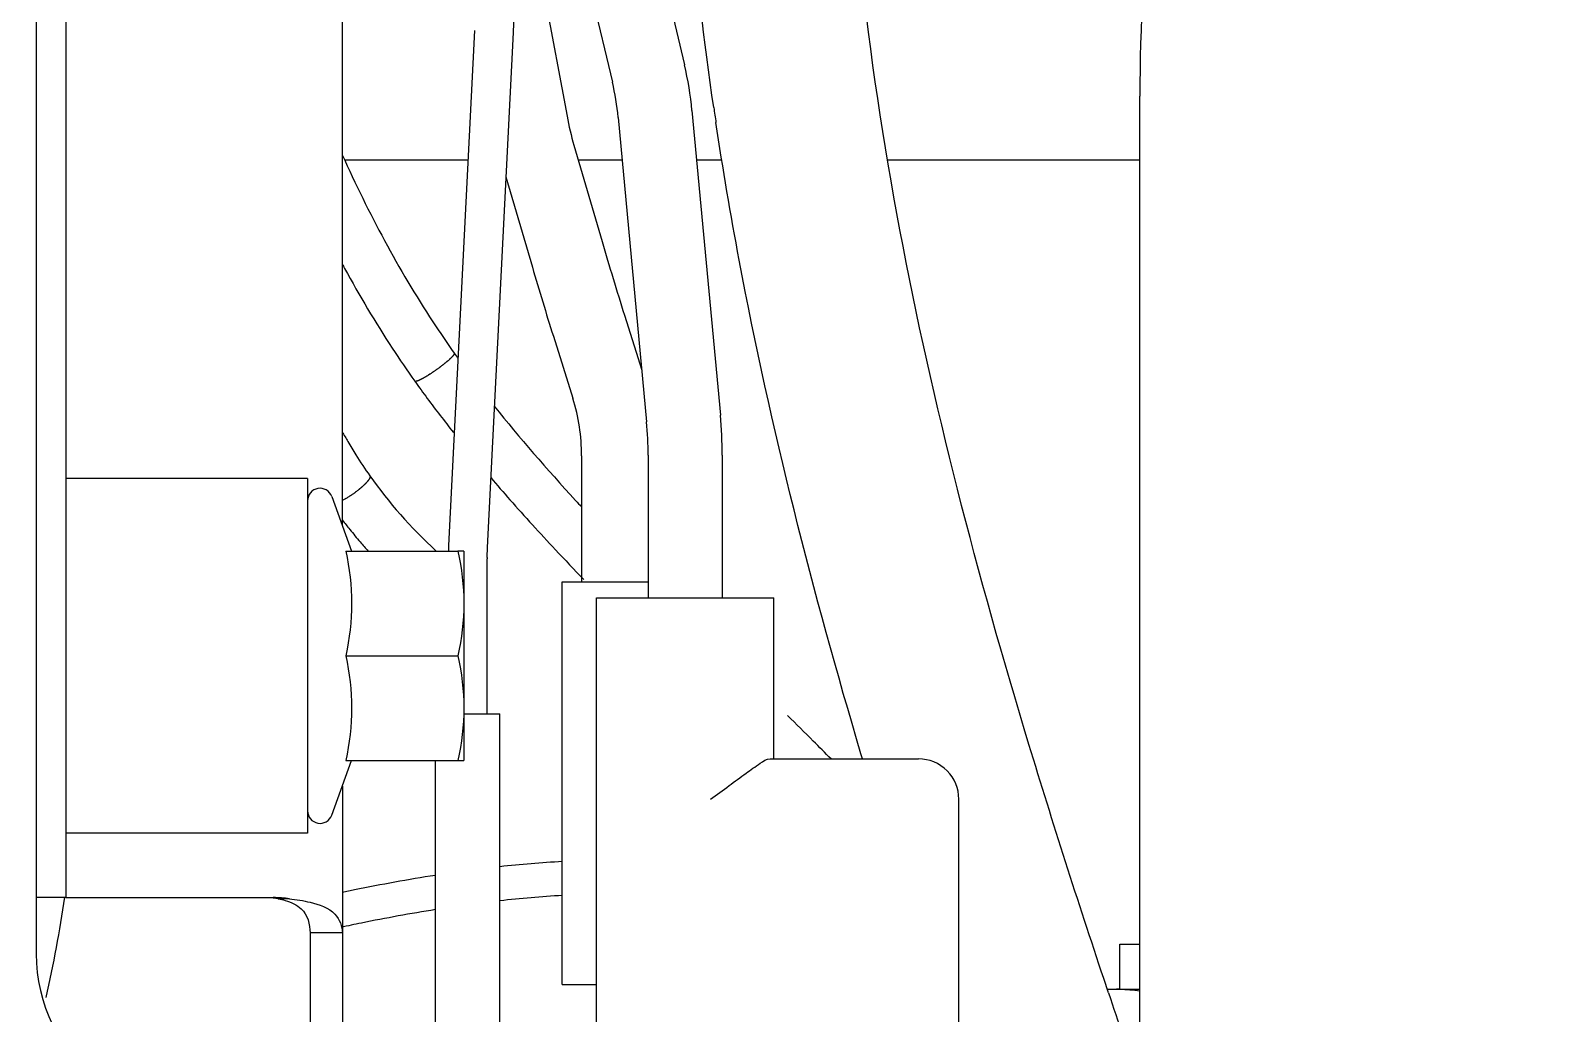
# Model space of a CAD drawing. Header units: metres. Extents: x 27859 to 32645, y 1492 to 8791.
# Drawn here: x 30282 to 30376.5, y 4948.8 to 5009.8 of the extents above; entities that cross this region are included whole.
import ezdxf

# ---------------------------------------------------------------- set-up
doc = ezdxf.new("R2010")
doc.units = ezdxf.units.M
doc.linetypes.add('CENTER', pattern=[2, 1.25, -0.25, 0.25, -0.25])
doc.layers.add('E-EQPT', color=190, linetype='Continuous')
doc.layers.add('E-HAT', color=253, linetype='CENTER', lineweight=15)

# ---------------------------------------------------------------- blocks, each defined once
blk = doc.blocks.new('EDG')
at = {"color": 0, "linetype": 'Continuous'}
for p, q in [((519.491, 2597.58, 1), (519.491, 2501.58, 1)), ((568.987, 2544.409, 1), (568.987, 2574.405, 1)), ((570.987, 2553.528, 1), (570.987, 2572.861, 1)), ((530.724, 2560.725, 1), (530.724, 2545.225, 1)), ((553.21, 2560.725, 1), (553.21, 2532.725, 1)), ((559.213, 2559.925, 1), (559.213, 2539.925, 1)), ((563.213, 2559.925, 1), (563.213, 2542.823, 1)), ((521.508, 2557.025, 1), (519.491, 2557.025, 1)), ((520.74, 2557.025, 1), (520.74, 2554.225, 1)), ((521.433, 2557.254, 1), (521.731, 2556.361, 1)), ((555.333, 2556.725, 1), (553.21, 2556.725, 1)), ((555.334, 2556.725, 1), (555.334, 2531.725, 1)), ((520.738, 2554.225, 1), (519.491, 2554.225, 1)), ((587.993, 2348.325, 1), (587.993, 2554.825, 1)), ((568.987, 2553.528, 1), (570.987, 2553.528, 1)), ((572.276, 2551.405, 1), (572.96, 2551.406, 1)), ((584.17, 2551.333, 1), (573.27, 2551.335, 1)), ((586.144, 2551.332, 1), (584.17, 2551.333, 1)), ((586.144, 2551.323, 1), (587.993, 2551.323, 1)), ((586.144, 2353.323, 1), (586.144, 2551.323, 1)), ((571.144, 2547.324, 1), (586.144, 2547.324, 1)), ((571.144, 2525.324, 1), (571.144, 2547.324, 1)), ((569.644, 2546.216, 1), (568.41, 2542.824, 1)), ((542.438, 2542.725, 1), (533.225, 2542.725, 1)), ((536.704, 2542.729, 1), (536.799, 2542.407, 1)), ((542.21, 2542.725, 1), (542.21, 2532.725, 1)), ((561.81, 2542.823, 1), (561.444, 2542.824, 1)), ((561.444, 2529.824, 1), (561.444, 2542.824, 1)), ((568.776, 2542.823, 1), (561.81, 2542.823, 1)), ((561.444, 2539.925, 1), (559.216, 2539.925, 1)), ((560.013, 2530.304, 1), (560.013, 2539.925, 1)), ((568.776, 2536.321, 1), (561.81, 2536.321, 1)), ((553.208, 2532.725, 1), (542.213, 2532.725, 1)), ((545.41, 2523.872, 1), (545.41, 2532.725, 1)), ((550.01, 2523.872, 1), (550.01, 2532.725, 1)), ((555.333, 2531.725, 1), (550.01, 2531.725, 1)), ((554.134, 2523.903, 1), (554.134, 2531.725, 1)), ((558.379, 2497.625, 1), (559.996, 2529.607, 1)), ((561.444, 2529.824, 1), (561.81, 2529.823, 1)), ((568.776, 2529.823, 1), (561.81, 2529.823, 1)), ((569.644, 2526.433, 1), (568.41, 2529.824, 1)), ((560.776, 2497.504, 1), (562.393, 2529.486, 1)), ((568.987, 2528.24, 1), (568.987, 2376.409, 1)), ((571.144, 2525.324, 1), (586.144, 2525.324, 1)), ((547.287, 2502.476, 1), (545.526, 2521.377, 1)), ((551.867, 2502.903, 1), (550.106, 2521.804, 1)), ((555.89, 2516.485, 1), (554.68, 2520.338, 1)), ((551.482, 2515.168, 1), (550.404, 2518.601, 1)), ((558.832, 2506.585, 1), (557.191, 2512.202, 1)), ((554.61, 2504.633, 1), (552.863, 2510.613, 1)), ((535.151, 2505.525, 1), (519.491, 2505.525, 1)), ((547.003, 2505.525, 1), (545.431, 2505.525, 1)), ((554.349, 2505.525, 1), (551.623, 2505.525, 1)), ((568.846, 2505.525, 1), (561.181, 2505.525, 1)), ((556.934, 2492.698, 1), (555.039, 2502.832, 1)), ((554.502, 2491.162, 1), (552.227, 2500.705, 1)), ((550.027, 2490.095, 1), (547.753, 2499.638, 1))]:
    blk.add_line(p, q, dxfattribs=at)
for centre, radius, start, end in [((577.993, 2554.825, 1), 10, 0, 52.34583), ((-357.236, 2263.027, 1), 926.622, 18.513419, 18.862346), ((520.737, 2564.939, 1), 7.915, 270.02163, 275.49401), ((679.143, 2537.235, 1), 94, 167.5295, 171.38896), ((551.097, 2623.677, 1), 72.601, 273.34654, 276.41885), ((573.272, 2558.416, 1), 7.081, 261.91942, 269.9829), ((573.956, 2558.419, 1), 7.083, 261.91672, 264.4661), ((551.116, 2623.435, 1), 74.458, 273.24811, 276.24352), ((570.371, 2545.951, 1), 0.773, 0, 160), ((533.224, 2545.225, 1), 2.5, 180, 270.00015), ((780.417, 2781.999, 1), 340.149, 224.70353, 224.96755), ((900.426, 2901.942, 1), 509.82, 224.9731, 225.22539), ((542.515, 2507.363, 1), 33.504, 40.80719, 42.09816), ((543.859, 2508.52, 1), 31.731, 38.98544, 40.81135), ((545.102, 2509.529, 1), 30.13, 37.5502, 38.98132), ((439.523, 2421.062, 1), 156.13, 42.56897, 42.76961), ((469.728, 2448.171, 1), 118.542, 40.56689, 41.44738), ((570.371, 2526.698, 1), 0.773, 200, 0), ((541.872, 2507.371, 1), 31.012, 32.07853, 34.99634), ((572.32, 2523.868, 1), 26.91, 179.99245, 185.31139), ((572.318, 2523.868, 1), 22.308, 179.99059, 185.30954), ((566.103, 2523.912, 1), 11.969, 180.04266, 197.37483), ((539.892, 2506.121, 1), 33.353, 30.43849, 32.09279), ((538.523, 2505.314, 1), 34.942, 29.31496, 30.44233), ((497.492, 2471.2, 1), 82.466, 37.4956, 38.42489), ((505.844, 2477.57, 1), 71.963, 35.4228, 37.51936), ((511.125, 2481.385, 1), 65.448, 33.20768, 35.38078), ((510.523, 2480.941, 1), 63.196, 35.39175, 35.75366), ((511.211, 2481.446, 1), 62.342, 33.20314, 35.37988), ((324.678, 2443.914, 1), 242.334, 16.36709, 17.4255), ((505.71, 2477.903, 1), 71.886, 28.56345, 33.16575), ((325.789, 2444.255, 1), 236.572, 16.28993, 17.44273), ((501.053, 2475.29, 1), 77.226, 28.38347, 28.61421), ((536.672, 2499.409, 1), 18.683, 10.55603, 16.23771), ((328.54, 2470.748, 1), 219.672, 8.25538, 8.50168), ((567.62, 2504.357, 1), 20.421, 185.28573, 193.36244), ((567.615, 2504.356, 1), 15.815, 185.27376, 193.35047)]:
    blk.add_arc(centre, radius, start, end, dxfattribs=at)
for points in [[(520.74, 2557.025, 1), (520.322, 2557.025, 1), (519.903, 2557.059, 1), (519.49, 2557.123, 1)], [(571.534, 2552.034, 1), (571.148, 2552.398, 1), (570.987, 2552.998, 1), (570.987, 2553.528, 1)], [(572.276, 2551.405, 1), (571.841, 2551.45, 1), (571.406, 2551.518, 1), (570.981, 2551.625, 1)], [(561.444, 2539.572, 1), (561.444, 2540.662, 1), (561.586, 2541.755, 1), (561.81, 2542.823, 1)], [(561.81, 2536.321, 1), (561.586, 2537.388, 1), (561.444, 2538.481, 1), (561.444, 2539.572, 1)], [(561.444, 2533.072, 1), (561.444, 2534.162, 1), (561.586, 2535.254, 1), (561.81, 2536.321, 1)], [(561.81, 2529.823, 1), (561.586, 2530.889, 1), (561.444, 2531.982, 1), (561.444, 2533.072, 1)], [(559.996, 2529.607, 1), (560.003, 2529.762, 1), (560.011, 2529.916, 1), (560.011, 2530.071, 1)], [(562.393, 2529.486, 1), (562.398, 2529.598, 1), (562.404, 2529.71, 1), (562.407, 2529.823, 1)], [(567.276, 2525.157, 1), (566.13, 2526.794, 1), (564.739, 2528.345, 1), (563.168, 2529.824, 1)], [(559.554, 2520.83, 1), (557.994, 2522.782, 1), (556.292, 2524.736, 1), (554.507, 2526.68, 1)], [(568.989, 2505.223, 1), (567.363, 2508.851, 1), (565.502, 2512.336, 1), (563.375, 2515.585, 1)], [(545.936, 2502.29, 1), (547.139, 2493.994, 1), (547.88, 2485.533, 1), (547.998, 2476.894, 1)]]:
    blk.add_open_spline(points, degree=3, dxfattribs=at)
for points, knots in [([(521.731, 2556.361, 1), (523.335, 2551.548, 1), (528.25, 2536.296, 1), (535.136, 2510.077, 1), (537.692, 2488.029, 1), (537.846, 2476.755, 1)], [0, 0, 0, 0, 0.188696, 0.594348, 1, 1, 1, 1]), ([(570.981, 2551.625, 1), (570.429, 2551.764, 1), (569.399, 2552.081, 1), (568.987, 2553.113, 1), (568.987, 2553.528, 1)], [0, 0, 0, 0, 0.578432, 1, 1, 1, 1]), ([(563.214, 2552.079, 1), (564.749, 2552.324, 1), (566.705, 2552.685, 1), (568.645, 2553.087, 1), (569.063, 2553.176, 1)], [0, 0, 0, 0, 0.783937, 1, 1, 1, 1]), ([(572.96, 2551.406, 1), (572.815, 2551.431, 1), (572.307, 2551.545, 1), (571.807, 2551.776, 1), (571.534, 2552.034, 1)], [0, 0, 0, 0, 0.281217, 1, 1, 1, 1]), ([(563.214, 2549.953, 1), (564.895, 2550.215, 1), (566.826, 2550.569, 1), (568.734, 2550.961, 1), (568.99, 2551.014, 1)], [0, 0, 0, 0, 0.865916, 1, 1, 1, 1]), ([(546.147, 2545.225, 1), (545.756, 2544.949, 1), (545.017, 2544.416, 1), (543.995, 2543.641, 1), (543.18, 2543.082, 1), (542.662, 2542.725, 1), (542.438, 2542.725, 1)], [0, 0, 0, 0, 0.320053, 0.610933, 0.850348, 1, 1, 1, 1]), ([(536.799, 2542.407, 1), (539.76, 2532.434, 1), (543.097, 2519.476, 1), (545.37, 2506.088, 1), (545.798, 2503.224, 1)], [0, 0, 0, 0, 0.787515, 1, 1, 1, 1]), ([(568.776, 2536.321, 1), (568.552, 2537.388, 1), (568.268, 2539.572, 1), (568.552, 2541.755, 1), (568.776, 2542.823, 1)], [0, 0, 0, 0, 0.5, 1, 1, 1, 1]), ([(568.776, 2529.823, 1), (568.552, 2530.889, 1), (568.268, 2533.072, 1), (568.552, 2535.254, 1), (568.776, 2536.321, 1)], [0, 0, 0, 0, 0.5, 1, 1, 1, 1]), ([(558.583, 2526.638, 1), (557.665, 2527.678, 1), (556.151, 2529.337, 1), (554.593, 2530.98, 1), (554.001, 2531.597, 1)], [0, 0, 0, 0, 0.623058, 1, 1, 1, 1]), ([(560.011, 2530.071, 1), (560.011, 2530.11, 1), (560.01, 2530.187, 1), (560.007, 2530.264, 1), (560.005, 2530.303, 1)], [0, 0, 0, 0, 0.499673, 1, 1, 1, 1]), ([(567.276, 2525.157, 1), (567.275, 2525.165, 1), (567.273, 2525.176, 1), (567.271, 2525.192, 1), (567.269, 2525.203, 1), (567.268, 2525.212, 1), (567.267, 2525.22, 1), (567.266, 2525.226, 1), (567.265, 2525.23, 1), (567.268, 2525.236, 1), (567.27, 2525.242, 1), (567.273, 2525.249, 1), (567.278, 2525.26, 1), (567.283, 2525.275, 1), (567.29, 2525.292, 1), (567.297, 2525.309, 1), (567.303, 2525.323, 1), (567.307, 2525.333, 1), (567.309, 2525.338, 1), (567.313, 2525.344, 1), (567.317, 2525.349, 1), (567.322, 2525.356, 1), (567.33, 2525.369, 1), (567.343, 2525.387, 1), (567.358, 2525.408, 1), (567.373, 2525.43, 1), (567.386, 2525.447, 1), (567.396, 2525.462, 1), (567.402, 2525.471, 1), (567.407, 2525.478, 1), (567.415, 2525.487, 1), (567.428, 2525.501, 1), (567.448, 2525.523, 1), (567.471, 2525.548, 1), (567.494, 2525.574, 1), (567.517, 2525.6, 1), (567.534, 2525.619, 1), (567.545, 2525.632, 1), (567.553, 2525.64, 1), (567.565, 2525.652, 1), (567.58, 2525.666, 1), (567.6, 2525.685, 1), (567.625, 2525.708, 1), (567.654, 2525.737, 1), (567.684, 2525.765, 1), (567.709, 2525.789, 1), (567.726, 2525.805, 1), (567.736, 2525.814, 1), (567.743, 2525.821, 1), (567.752, 2525.829, 1), (567.763, 2525.839, 1), (567.784, 2525.856, 1), (567.812, 2525.88, 1), (567.847, 2525.909, 1), (567.881, 2525.938, 1), (567.916, 2525.967, 1), (567.945, 2525.992, 1), (567.967, 2526.011, 1), (567.994, 2526.031, 1), (568.039, 2526.066, 1), (568.104, 2526.115, 1), (568.168, 2526.165, 1), (568.22, 2526.204, 1), (568.274, 2526.241, 1), (568.341, 2526.288, 1), (568.408, 2526.334, 1), (568.462, 2526.372, 1), (568.516, 2526.407, 1), (568.585, 2526.45, 1), (568.667, 2526.502, 1), (568.736, 2526.546, 1), (568.788, 2526.575, 1), (568.841, 2526.605, 1), (568.907, 2526.642, 1), (568.96, 2526.671, 1), (568.987, 2526.686, 1)], [0, 0, 0, 0, 0.03125, 0.046875, 0.0625, 0.078125, 0.085938, 0.09375, 0.101562, 0.105469, 0.109375, 0.117188, 0.125, 0.140625, 0.15625, 0.171875, 0.1875, 0.195312, 0.199219, 0.203125, 0.207031, 0.210938, 0.21875, 0.234375, 0.25, 0.265625, 0.28125, 0.289062, 0.296875, 0.300781, 0.304688, 0.3125, 0.328125, 0.34375, 0.359375, 0.375, 0.390625, 0.394531, 0.398438, 0.40625, 0.414062, 0.421875, 0.4375, 0.453125, 0.46875, 0.484375, 0.492188, 0.496094, 0.5, 0.503906, 0.507812, 0.515625, 0.53125, 0.546875, 0.5625, 0.578125, 0.59375, 0.601562, 0.609375, 0.625, 0.65625, 0.6875, 0.703125, 0.71875, 0.75, 0.78125, 0.796875, 0.8125, 0.84375, 0.875, 0.90625, 0.921875, 0.9375, 0.96875, 1, 1, 1, 1]), ([(562.041, 2517.542, 1), (562.041, 2517.546, 1), (562.041, 2517.554, 1), (562.041, 2517.564, 1), (562.042, 2517.572, 1), (562.042, 2517.578, 1), (562.042, 2517.583, 1), (562.042, 2517.586, 1), (562.042, 2517.588, 1), (562.042, 2517.589, 1), (562.044, 2517.592, 1), (562.046, 2517.595, 1), (562.049, 2517.601, 1), (562.054, 2517.609, 1), (562.06, 2517.619, 1), (562.066, 2517.629, 1), (562.072, 2517.639, 1), (562.078, 2517.648, 1), (562.083, 2517.657, 1), (562.087, 2517.662, 1), (562.089, 2517.666, 1), (562.09, 2517.668, 1), (562.093, 2517.671, 1), (562.097, 2517.676, 1), (562.104, 2517.684, 1), (562.113, 2517.695, 1), (562.125, 2517.708, 1), (562.137, 2517.721, 1), (562.148, 2517.735, 1), (562.16, 2517.748, 1), (562.169, 2517.759, 1), (562.176, 2517.767, 1), (562.18, 2517.772, 1), (562.183, 2517.775, 1), (562.187, 2517.779, 1), (562.193, 2517.785, 1), (562.203, 2517.794, 1), (562.217, 2517.808, 1), (562.234, 2517.825, 1), (562.257, 2517.847, 1), (562.28, 2517.869, 1), (562.3, 2517.889, 1), (562.31, 2517.899, 1), (562.315, 2517.904, 1), (562.319, 2517.908, 1), (562.325, 2517.913, 1), (562.332, 2517.919, 1), (562.344, 2517.93, 1), (562.369, 2517.952, 1), (562.405, 2517.984, 1), (562.44, 2518.015, 1), (562.465, 2518.037, 1), (562.48, 2518.05, 1), (562.49, 2518.059, 1), (562.503, 2518.069, 1), (562.519, 2518.083, 1), (562.548, 2518.107, 1), (562.59, 2518.141, 1), (562.632, 2518.175, 1), (562.661, 2518.199, 1), (562.678, 2518.213, 1), (562.69, 2518.223, 1), (562.704, 2518.234, 1), (562.722, 2518.248, 1), (562.755, 2518.273, 1), (562.801, 2518.309, 1), (562.847, 2518.344, 1), (562.879, 2518.369, 1), (562.898, 2518.383, 1), (562.912, 2518.394, 1), (562.927, 2518.405, 1), (562.947, 2518.42, 1), (562.982, 2518.445, 1), (563.032, 2518.482, 1), (563.081, 2518.518, 1), (563.121, 2518.547, 1), (563.151, 2518.569, 1), (563.181, 2518.59, 1), (563.221, 2518.617, 1), (563.271, 2518.652, 1), (563.321, 2518.686, 1), (563.361, 2518.714, 1), (563.391, 2518.735, 1), (563.42, 2518.754, 1), (563.459, 2518.78, 1), (563.508, 2518.811, 1), (563.557, 2518.843, 1), (563.592, 2518.866, 1), (563.611, 2518.878, 1), (563.626, 2518.888, 1), (563.64, 2518.896, 1), (563.658, 2518.908, 1), (563.69, 2518.928, 1), (563.736, 2518.956, 1), (563.782, 2518.984, 1), (563.815, 2519.004, 1), (563.833, 2519.015, 1), (563.847, 2519.024, 1), (563.859, 2519.03, 1), (563.876, 2519.04, 1), (563.906, 2519.056, 1), (563.939, 2519.075, 1), (563.973, 2519.094, 1), (563.998, 2519.109, 1), (564.019, 2519.12, 1), (564.034, 2519.129, 1), (564.042, 2519.133, 1), (564.049, 2519.137, 1), (564.054, 2519.14, 1), (564.061, 2519.143, 1), (564.073, 2519.149, 1), (564.098, 2519.161, 1), (564.126, 2519.175, 1), (564.154, 2519.189, 1), (564.175, 2519.2, 1), (564.193, 2519.208, 1), (564.205, 2519.215, 1), (564.212, 2519.218, 1), (564.218, 2519.221, 1), (564.221, 2519.222, 1), (564.227, 2519.225, 1), (564.237, 2519.228, 1), (564.25, 2519.234, 1), (564.267, 2519.241, 1), (564.283, 2519.247, 1), (564.3, 2519.254, 1), (564.316, 2519.26, 1), (564.33, 2519.266, 1), (564.34, 2519.27, 1), (564.345, 2519.272, 1), (564.35, 2519.274, 1), (564.352, 2519.274, 1), (564.356, 2519.275, 1), (564.363, 2519.277, 1), (564.372, 2519.279, 1), (564.383, 2519.281, 1), (564.395, 2519.284, 1), (564.406, 2519.286, 1), (564.417, 2519.289, 1), (564.427, 2519.291, 1), (564.434, 2519.292, 1), (564.437, 2519.293, 1), (564.441, 2519.294, 1), (564.442, 2519.293, 1), (564.444, 2519.293, 1), (564.447, 2519.292, 1), (564.452, 2519.29, 1), (564.458, 2519.288, 1), (564.465, 2519.286, 1), (564.475, 2519.283, 1), (564.483, 2519.281, 1), (564.486, 2519.28, 1)], [0, 0, 0, 0, 0.015625, 0.03125, 0.039062, 0.046875, 0.054688, 0.058594, 0.060547, 0.0625, 0.064453, 0.066406, 0.070312, 0.078125, 0.085938, 0.09375, 0.101562, 0.109375, 0.117188, 0.121094, 0.123047, 0.125, 0.126953, 0.128906, 0.132812, 0.140625, 0.148438, 0.15625, 0.164062, 0.171875, 0.179688, 0.183594, 0.185547, 0.1875, 0.189453, 0.191406, 0.195312, 0.203125, 0.210938, 0.21875, 0.234375, 0.242188, 0.246094, 0.248047, 0.25, 0.251953, 0.253906, 0.257812, 0.265625, 0.28125, 0.296875, 0.304688, 0.308594, 0.3125, 0.316406, 0.320312, 0.328125, 0.34375, 0.359375, 0.367188, 0.371094, 0.375, 0.378906, 0.382812, 0.390625, 0.40625, 0.421875, 0.429688, 0.433594, 0.4375, 0.441406, 0.445312, 0.453125, 0.46875, 0.484375, 0.492188, 0.5, 0.507812, 0.515625, 0.53125, 0.546875, 0.554688, 0.5625, 0.570312, 0.578125, 0.59375, 0.609375, 0.617188, 0.621094, 0.625, 0.628906, 0.632812, 0.640625, 0.65625, 0.671875, 0.679688, 0.683594, 0.6875, 0.691406, 0.695312, 0.703125, 0.71875, 0.726562, 0.734375, 0.742188, 0.746094, 0.748047, 0.75, 0.751953, 0.753906, 0.757812, 0.765625, 0.78125, 0.789062, 0.796875, 0.804688, 0.808594, 0.810547, 0.8125, 0.814453, 0.816406, 0.820312, 0.828125, 0.835938, 0.84375, 0.851562, 0.859375, 0.867188, 0.871094, 0.873047, 0.875, 0.876953, 0.878906, 0.882812, 0.890625, 0.898438, 0.90625, 0.914062, 0.921875, 0.929688, 0.933594, 0.935547, 0.9375, 0.939453, 0.941406, 0.945312, 0.953125, 0.960938, 0.96875, 0.984375, 1, 1, 1, 1]), ([(502.691, 2399.58, 1), (502.691, 2416.606, 1), (511.14, 2450.369, 1), (519.49, 2484.148, 1), (519.49, 2501.58, 1)], [0, 0, 0, 0, 0.494124, 1, 1, 1, 1]), ([(559.009, 2485.97, 1), (558.852, 2486.902, 1), (558.322, 2490.762, 1), (558.23, 2494.679, 1), (558.379, 2497.625, 1)], [0, 0, 0, 0, 0.242678, 1, 1, 1, 1])]:
    blk.add_open_spline(points, degree=3, knots=knots, dxfattribs=at)

msp = doc.modelspace()

# ---------------------------------------------------------------- hatches: boundary and pattern name
at = {"layer": 'E-HAT', "linetype": 'Continuous'}
h = msp.add_hatch(dxfattribs=at)
h.set_pattern_fill('AR-CONC', color=8, scale=40, angle=90)
h.set_pattern_definition([(140, (30868.3, 2757.35), (25.101, 286.904), [30, -330]), (85, (30868.3, 2757.35), (-300.877, -55.5), [24, -264]), (190.4514, (30870.4, 2781.26), (-275.776, 231.404), [25.496, -280.457]), (136.184, (30788.3, 2757.35), (66.208, 426.897), [45, -495]), (186.636, (30793.8, 2792.93), (-389.647, 373.865), [38.244, -420.686]), (81.184, (30788.3, 2757.35), (-389.647, 373.865), [36, -396]), (111, (30808.3, 2797.35), (161.0476, 238.763), [30, -330]), (56, (30808.3, 2797.35), (-290.06, 97.326), [24, -264]), (161.4514, (30821.72, 2817.25), (-129.012, 336.089), [25.496, -280.457]), (127.5, (30868.3, 2757.35), (-133.1575, 4.864), [0, -260.8, 0, -268, 0, -265]), (97.5, (30868.3, 2757.35), (-157.7647, 105.2278), [0, -152.8, 0, -254.8, 0, -101]), (57.5, (30868.3, 2668.15), (9.022, 213.529), [0, -100, 0, -312, 0, -414]), (47.5, (30868.3, 2628.15), (-40.042, 233.2745), [0, -130, 0, -207.2, 0, -294])])
h.paths.add_polyline_path([(32053.297, 1585.353), (28053.297, 1585.353), (28053.297, 2085.353), (28638.297, 2085.353), (28638.297, 8185.353), (28053.297, 8185.353), (28053.297, 8685.353), (32053.297, 8685.353), (32053.297, 8185.353), (31468.297, 8185.353), (31468.297, 2085.353), (32053.297, 2085.353)])

# ---------------------------------------------------------------- next in the draw order: wipeouts: each hides what was drawn before it
msp.add_wipeout([(30870.305, 2757.353), (29240.319, 2757.353), (29240.319, 7507.34), (30870.305, 7507.34)]).translate(0, 0, -732205.316).dxf.layer = 'E-EQPT'

# ---------------------------------------------------------------- next in the draw order: block references
at = {"layer": 'E-EQPT', "rotation": 180}
msp.add_blockref('EDG', (30870.305, 7507.34, -732206.316), dxfattribs=at)

doc.saveas('drawing.dxf')
